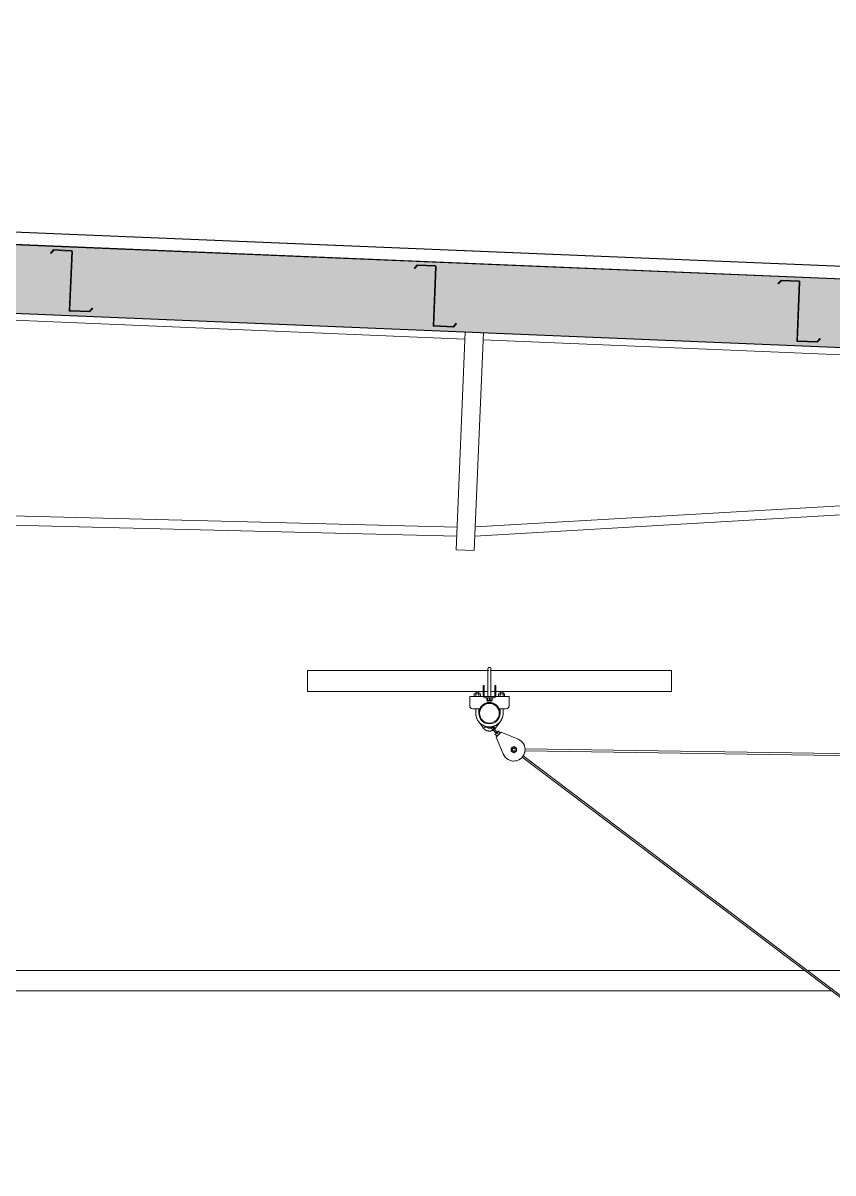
# Model space of a CAD drawing. Header units: inches. Extents: x 21408 to 98131, y -290 to 853.
# Drawn here: x 32330.7 to 32464.2, y 211.2 to 400.6 of the extents above; entities that cross this region are included whole.
import ezdxf

# ---------------------------------------------------------------- set-up
doc = ezdxf.new("R2010")
doc.units = ezdxf.units.IN
doc.header["$MEASUREMENT"] = 0
for name, color, linetype, lineweight in [('A-CLNG', 13, 'Continuous', 9), ('A-CLNG-PATT', 13, 'Continuous', 25), ('A-ROOF', 132, 'Continuous', 9), ('Q-SPCQ', 91, 'Continuous', 9), ('S-BEAM', 12, 'Continuous', 9)]:
    doc.layers.add(name, color=color, linetype=linetype, lineweight=lineweight)
pattern_1 = [(45, (22011.012, 102), (-19.007, 19.007), []), (45, (22011.012, 130.8), (-19.007, 19.007), [])]

# ---------------------------------------------------------------- blocks, each defined once
blk = doc.blocks.new('Basketball_Backstop-Performance_Sports_Systems-3103-Ceiling_Hung - 27_-0_ to 27_-11 7_8_-706978-Building Section - North_South looking East _ Fitness Center')
at = {"layer": 'Q-SPCQ'}
for p, q in [((22025.55, 294), (21995.68, 294)), ((21995.68, 292.25), (21995.68, 294)), ((22055.68, 294), (22025.81, 294)), ((22055.68, 294), (22055.68, 292.25)), ((21995.68, 290.5), (21995.68, 292.25)), ((22025.43, 292.25), (22025.43, 289.69)), ((22025.93, 289.69), (22025.93, 292.25)), ((22055.68, 292.25), (22055.68, 290.5)), ((21995.68, 290.5), (22024.62, 290.5)), ((22023.17, 290.12), (22023.43, 290.12)), ((22023.17, 289.69), (22023.17, 290.12)), ((22023.43, 290.44), (22023.43, 290.13)), ((22023.43, 290.44), (22023.44, 290.44)), ((22023.44, 290.44), (22023.43, 290.44)), ((22023.43, 290.44), (22023.43, 289.68)), ((22023.43, 290.44), (22023.93, 290.44)), ((22023.44, 290.44), (22023.43, 290.44)), ((22023.43, 290.44), (22023.43, 290.13)), ((22023.43, 290.44), (22023.44, 290.44)), ((22023.44, 290.44), (22023.43, 290.44)), ((22023.43, 290.12), (22023.93, 290.12)), ((22023.43, 290.12), (22023.43, 289.69)), ((22023.92, 290.44), (22023.93, 290.44)), ((22023.93, 290.44), (22023.92, 290.44)), ((22023.93, 290.44), (22023.92, 290.44)), ((22023.92, 290.44), (22023.93, 290.44)), ((22023.93, 290.44), (22023.92, 290.44)), ((22023.93, 290.13), (22023.93, 290.44)), ((22023.93, 289.68), (22023.93, 290.44)), ((22023.93, 290.13), (22023.93, 290.44)), ((22023.93, 290.12), (22024.18, 290.12)), ((22023.93, 290.12), (22023.93, 289.69)), ((22024.18, 290.12), (22024.18, 289.69)), ((22024.8, 291.5), (22024.62, 291.5)), ((22024.62, 291), (22024.62, 291.5)), ((22024.62, 291.5), (22024.62, 291.37)), ((22024.62, 291.5), (22024.8, 291.5)), ((22024.62, 291.35), (22024.62, 291)), ((22024.62, 291), (22024.62, 289.81)), ((22024.8, 291.37), (22024.8, 291.5)), ((22024.8, 291.5), (22024.8, 291)), ((22024.8, 291), (22024.8, 291.35)), ((22024.8, 289.81), (22024.8, 291)), ((22024.8, 290.5), (22025.46, 290.5)), ((22025.43, 290.5), (22025.43, 289.69)), ((22025.43, 290.5), (22025.43, 289.69)), ((22025.43, 290.5), (22025.43, 289.69)), ((22025.89, 290.5), (22026.55, 290.5)), ((22025.93, 289.69), (22025.93, 290.5)), ((22025.93, 289.69), (22025.93, 290.5)), ((22025.93, 289.69), (22025.93, 290.5)), ((22026.74, 291.5), (22026.55, 291.5)), ((22026.55, 291), (22026.55, 291.5)), ((22026.55, 291.5), (22026.55, 291.37)), ((22026.55, 291.5), (22026.74, 291.5)), ((22026.55, 291.35), (22026.55, 291)), ((22026.55, 289.81), (22026.55, 291)), ((22026.74, 291.37), (22026.74, 291.5)), ((22026.74, 291.5), (22026.74, 291)), ((22026.74, 291), (22026.74, 291.35)), ((22026.74, 291), (22026.74, 289.81)), ((22026.74, 290.5), (22055.68, 290.5)), ((22027.17, 290.12), (22027.43, 290.12)), ((22027.17, 290.12), (22027.17, 289.69)), ((22027.43, 290.44), (22027.43, 290.12)), ((22027.44, 290.44), (22027.43, 290.44)), ((22027.43, 290.44), (22027.44, 290.44)), ((22027.43, 290.44), (22027.43, 289.67)), ((22027.44, 290.44), (22027.43, 290.44)), ((22027.43, 290.44), (22027.93, 290.44)), ((22027.43, 290.44), (22027.43, 290.12)), ((22027.44, 290.44), (22027.43, 290.44)), ((22027.43, 290.44), (22027.44, 290.44)), ((22027.43, 290.12), (22027.93, 290.12)), ((22027.43, 290.12), (22027.43, 289.69)), ((22027.93, 290.44), (22027.92, 290.44)), ((22027.92, 290.44), (22027.93, 290.44)), ((22027.93, 290.44), (22027.92, 290.44)), ((22027.93, 290.44), (22027.92, 290.44)), ((22027.92, 290.44), (22027.93, 290.44)), ((22027.93, 290.12), (22027.93, 290.44)), ((22027.93, 289.67), (22027.93, 290.44)), ((22027.93, 290.12), (22027.93, 290.44)), ((22027.93, 290.12), (22028.18, 290.12)), ((22027.93, 290.12), (22027.93, 289.69)), ((22028.18, 289.69), (22028.18, 290.12)), ((22024.93, 289.69), (22022.43, 289.69)), ((22022.43, 289.37), (22022.43, 289.69)), ((22022.43, 289.37), (22022.43, 288.19)), ((22026.43, 289.69), (22024.93, 289.69)), ((22024.93, 289.5), (22026.43, 289.5)), ((22025.24, 289.5), (22025.24, 289.06)), ((22025.68, 289.06), (22025.24, 289.06)), ((22025.43, 289.5), (22025.43, 288.75)), ((22025.68, 288.75), (22025.44, 288.75)), ((22025.68, 289.06), (22025.68, 289.5)), ((22026.12, 289.06), (22025.68, 289.06)), ((22025.92, 288.75), (22025.68, 288.75)), ((22025.93, 288.75), (22025.93, 289.5)), ((22026.12, 289.5), (22026.12, 289.06)), ((22028.93, 289.69), (22026.43, 289.69)), ((22028.93, 289.69), (22028.93, 289.37)), ((22028.93, 288.19), (22028.93, 289.37)), ((22022.93, 287.69), (22024.08, 287.69)), ((22023.43, 287.69), (22023.43, 286.94)), ((22023.43, 287.69), (22023.43, 286.94)), ((22023.43, 287.69), (22023.43, 286.94)), ((22023.93, 286.94), (22023.93, 287.69)), ((22023.93, 286.94), (22023.93, 287.69)), ((22023.93, 286.94), (22023.93, 287.69)), ((22027.27, 287.69), (22028.43, 287.69)), ((22027.43, 287.69), (22027.43, 286.94)), ((22027.43, 287.69), (22027.43, 286.94)), ((22027.43, 287.69), (22027.43, 286.94)), ((22027.93, 286.94), (22027.93, 287.69)), ((22027.93, 286.94), (22027.93, 287.69)), ((22027.93, 286.94), (22027.93, 287.69)), ((22023.87, 285.6), (22024.73, 284.44)), ((22026.63, 284.44), (22027.49, 285.6)), ((22026.58, 283.5), (22026.94, 283.15)), ((22026.66, 283.58), (22026.85, 283.77)), ((22026.81, 283.01), (22027.6, 283.81)), ((22026.81, 283.01), (22027.94, 280.23)), ((22026.85, 283.77), (22027.04, 283.95)), ((22027.47, 283.68), (22027.11, 284.03)), ((22030.39, 282.67), (22027.6, 283.81)), ((22029.68, 281.44), (22029.24, 281.19)), ((22029.24, 281.19), (22029.24, 280.68)), ((22029.24, 280.68), (22029.68, 280.43)), ((22030.12, 281.19), (22029.68, 281.44)), ((22029.68, 280.43), (22030.12, 280.68)), ((22030.12, 280.68), (22030.12, 281.19)), ((22171.33, 278.93), (22031.53, 281.07)), ((22031.53, 280.75), (22171.31, 278.62)), ((22031.09, 279.72), (22121.75, 211.2)), ((22121.89, 211.41), (22031.24, 279.91))]:
    blk.add_line(p, q, dxfattribs=at)
at = {"layer": 'Q-SPCQ', "flags": 128}
for points in [[(22025.43, 294.25), (22025.43, 294.26), (22025.43, 294.27), (22025.43, 294.28), (22025.43, 294.29), (22025.43, 294.3), (22025.43, 294.31), (22025.44, 294.32), (22025.44, 294.33), (22025.44, 294.34), (22025.45, 294.35), (22025.45, 294.36), (22025.46, 294.37), (22025.46, 294.37), (22025.47, 294.38), (22025.47, 294.39), (22025.48, 294.4), (22025.48, 294.41), (22025.49, 294.41), (22025.5, 294.42), (22025.5, 294.43), (22025.51, 294.44), (22025.52, 294.44), (22025.53, 294.45), (22025.53, 294.45), (22025.54, 294.46), (22025.55, 294.47), (22025.56, 294.47), (22025.57, 294.48), (22025.58, 294.48), (22025.59, 294.48), (22025.6, 294.49), (22025.61, 294.49), (22025.62, 294.49), (22025.63, 294.49), (22025.64, 294.5), (22025.65, 294.5), (22025.66, 294.5), (22025.67, 294.5), (22025.68, 294.5), (22025.68, 294.5)], [(22025.43, 294.25), (22025.43, 294.26), (22025.43, 294.27), (22025.43, 294.28), (22025.43, 294.29), (22025.43, 294.3), (22025.43, 294.31), (22025.44, 294.32), (22025.44, 294.33), (22025.44, 294.34), (22025.45, 294.35), (22025.45, 294.36), (22025.46, 294.37), (22025.46, 294.37), (22025.47, 294.38), (22025.47, 294.39), (22025.48, 294.4), (22025.48, 294.41), (22025.49, 294.41)], [(22025.43, 294.01), (22025.43, 294.05), (22025.43, 294.08), (22025.43, 294.11), (22025.43, 294.14), (22025.43, 294.17), (22025.43, 294.19), (22025.43, 294.21), (22025.43, 294.22), (22025.43, 294.23), (22025.43, 294.24), (22025.43, 294.25), (22025.43, 294.25)], [(22025.43, 294.25), (22025.43, 294.25), (22025.43, 294.24), (22025.43, 294.24), (22025.43, 294.22), (22025.43, 294.21), (22025.43, 294.19), (22025.43, 294.17), (22025.43, 294.15), (22025.43, 294.12), (22025.43, 294.09), (22025.43, 294.06), (22025.43, 294.02), (22025.43, 293.99)], [(22025.43, 293.97), (22025.43, 294.01), (22025.43, 294.05), (22025.43, 294.08), (22025.43, 294.11), (22025.43, 294.14), (22025.43, 294.17), (22025.43, 294.19), (22025.43, 294.21), (22025.43, 294.22), (22025.43, 294.23), (22025.43, 294.24), (22025.43, 294.25), (22025.43, 294.25)], [(22025.43, 294.25), (22025.43, 294.25), (22025.43, 294.24), (22025.43, 294.24), (22025.43, 294.22), (22025.43, 294.21), (22025.43, 294.19), (22025.43, 294.17), (22025.43, 294.15), (22025.43, 294.12), (22025.43, 294.09), (22025.43, 294.06), (22025.43, 294.02), (22025.43, 293.99), (22025.43, 293.94), (22025.43, 293.9), (22025.43, 293.85), (22025.43, 293.81), (22025.43, 293.75), (22025.43, 293.7), (22025.43, 293.64), (22025.43, 293.58), (22025.43, 293.52), (22025.43, 293.46), (22025.43, 293.4), (22025.43, 293.33), (22025.43, 293.26), (22025.43, 293.19), (22025.43, 293.12), (22025.43, 293.05), (22025.43, 292.97), (22025.43, 292.9), (22025.43, 292.82), (22025.43, 292.75), (22025.43, 292.67), (22025.43, 292.59), (22025.43, 292.51), (22025.43, 292.43), (22025.43, 292.35), (22025.43, 292.27), (22025.43, 292.25)], [(22025.52, 294.44), (22025.53, 294.45), (22025.53, 294.45), (22025.54, 294.46), (22025.55, 294.47), (22025.56, 294.47), (22025.57, 294.48), (22025.58, 294.48), (22025.59, 294.48), (22025.6, 294.49), (22025.61, 294.49), (22025.62, 294.49), (22025.63, 294.49), (22025.64, 294.5), (22025.65, 294.5), (22025.66, 294.5), (22025.67, 294.5), (22025.68, 294.5), (22025.68, 294.5)], [(22025.68, 294.5), (22025.69, 294.5), (22025.7, 294.5), (22025.71, 294.5), (22025.72, 294.5), (22025.73, 294.5), (22025.74, 294.49), (22025.75, 294.49), (22025.76, 294.49), (22025.77, 294.48), (22025.78, 294.48), (22025.78, 294.48), (22025.79, 294.47), (22025.8, 294.47), (22025.81, 294.46), (22025.82, 294.46), (22025.83, 294.45), (22025.84, 294.44), (22025.84, 294.44), (22025.85, 294.43), (22025.86, 294.42), (22025.86, 294.42), (22025.87, 294.41), (22025.88, 294.4), (22025.88, 294.39), (22025.89, 294.39), (22025.89, 294.38), (22025.9, 294.37), (22025.9, 294.36), (22025.91, 294.35), (22025.91, 294.34), (22025.91, 294.33), (22025.92, 294.32), (22025.92, 294.31), (22025.92, 294.3), (22025.92, 294.29), (22025.93, 294.28), (22025.93, 294.27), (22025.93, 294.26), (22025.93, 294.25), (22025.93, 294.25)], [(22025.68, 294.5), (22025.69, 294.5), (22025.7, 294.5), (22025.71, 294.5), (22025.72, 294.5), (22025.73, 294.5), (22025.74, 294.49), (22025.75, 294.49), (22025.76, 294.49), (22025.77, 294.48), (22025.78, 294.48), (22025.78, 294.48), (22025.79, 294.47), (22025.8, 294.47), (22025.81, 294.46), (22025.82, 294.46), (22025.83, 294.45), (22025.84, 294.44), (22025.84, 294.44), (22025.85, 294.43), (22025.86, 294.42), (22025.86, 294.42), (22025.87, 294.41), (22025.88, 294.4), (22025.88, 294.39), (22025.89, 294.39), (22025.89, 294.38), (22025.9, 294.37), (22025.9, 294.36), (22025.91, 294.35), (22025.91, 294.34), (22025.91, 294.33), (22025.92, 294.32), (22025.92, 294.31), (22025.92, 294.3), (22025.92, 294.29), (22025.93, 294.28), (22025.93, 294.27), (22025.93, 294.26), (22025.93, 294.25), (22025.93, 294.25)], [(22025.93, 294.14), (22025.93, 294.17), (22025.93, 294.19), (22025.93, 294.21), (22025.93, 294.22), (22025.93, 294.23), (22025.93, 294.24), (22025.93, 294.25), (22025.93, 294.25)], [(22025.93, 294.25), (22025.93, 294.25), (22025.93, 294.24), (22025.93, 294.24), (22025.93, 294.22), (22025.93, 294.21), (22025.93, 294.19), (22025.93, 294.17), (22025.93, 294.15)], [(22025.93, 292.25), (22025.93, 292.33), (22025.93, 292.41), (22025.93, 292.49), (22025.93, 292.57), (22025.93, 292.65), (22025.93, 292.73), (22025.93, 292.8), (22025.93, 292.88), (22025.93, 292.95), (22025.93, 293.03), (22025.93, 293.1), (22025.93, 293.17), (22025.93, 293.24), (22025.93, 293.31), (22025.93, 293.38), (22025.93, 293.44), (22025.93, 293.51), (22025.93, 293.57), (22025.93, 293.63), (22025.93, 293.68), (22025.93, 293.74), (22025.93, 293.79), (22025.93, 293.84), (22025.93, 293.89), (22025.93, 293.93), (22025.93, 293.97), (22025.93, 294.01), (22025.93, 294.05), (22025.93, 294.08), (22025.93, 294.11), (22025.93, 294.14), (22025.93, 294.17), (22025.93, 294.19), (22025.93, 294.21), (22025.93, 294.22), (22025.93, 294.23), (22025.93, 294.24), (22025.93, 294.25), (22025.93, 294.25)], [(22025.93, 294.25), (22025.93, 294.25), (22025.93, 294.24), (22025.93, 294.24), (22025.93, 294.22), (22025.93, 294.21), (22025.93, 294.19), (22025.93, 294.17), (22025.93, 294.15), (22025.93, 294.12), (22025.93, 294.09), (22025.93, 294.06), (22025.93, 294.02), (22025.93, 293.99)], [(22023.43, 286.94), (22023.43, 286.85), (22023.44, 286.76), (22023.44, 286.67), (22023.46, 286.58), (22023.47, 286.49), (22023.49, 286.4), (22023.52, 286.32)], [(22023.43, 286.94), (22023.43, 286.85), (22023.44, 286.76), (22023.44, 286.67), (22023.46, 286.58), (22023.47, 286.49), (22023.49, 286.4), (22023.52, 286.32), (22023.54, 286.23), (22023.57, 286.14), (22023.61, 286.06), (22023.64, 285.98), (22023.68, 285.9), (22023.73, 285.82), (22023.77, 285.74), (22023.82, 285.67), (22023.87, 285.59), (22023.93, 285.52), (22023.99, 285.45), (22024.05, 285.39), (22024.11, 285.32), (22024.18, 285.26), (22024.24, 285.2), (22024.31, 285.15), (22024.39, 285.09), (22024.46, 285.04), (22024.54, 285), (22024.62, 284.95), (22024.7, 284.91), (22024.78, 284.87), (22024.86, 284.84), (22024.95, 284.81), (22025.03, 284.78), (22025.12, 284.76), (22025.21, 284.74), (22025.3, 284.72), (22025.38, 284.71), (22025.47, 284.7), (22025.56, 284.69), (22025.65, 284.69), (22025.74, 284.69), (22025.83, 284.69), (22025.92, 284.7), (22026.01, 284.71), (22026.1, 284.73), (22026.19, 284.75), (22026.28, 284.77), (22026.36, 284.79), (22026.45, 284.82), (22026.53, 284.86), (22026.61, 284.89), (22026.7, 284.93), (22026.77, 284.97), (22026.85, 285.02), (22026.93, 285.07), (22027, 285.12), (22027.07, 285.17), (22027.14, 285.23), (22027.21, 285.29), (22027.27, 285.35), (22027.34, 285.42), (22027.4, 285.49), (22027.45, 285.56), (22027.51, 285.63), (22027.56, 285.7), (22027.61, 285.78), (22027.65, 285.86), (22027.69, 285.94), (22027.73, 286.02), (22027.77, 286.1), (22027.8, 286.18), (22027.83, 286.27), (22027.85, 286.36), (22027.87, 286.44), (22027.89, 286.53), (22027.91, 286.62), (22027.92, 286.71), (22027.92, 286.8), (22027.93, 286.89), (22027.93, 286.94)], [(22023.43, 286.94), (22023.43, 286.85), (22023.44, 286.76), (22023.44, 286.67), (22023.46, 286.58), (22023.47, 286.49), (22023.49, 286.4), (22023.52, 286.32), (22023.54, 286.23), (22023.57, 286.14), (22023.61, 286.06)], [(22027.72, 285.99), (22027.75, 286.07), (22027.79, 286.15), (22027.82, 286.24), (22027.84, 286.32), (22027.87, 286.41), (22027.88, 286.5), (22027.9, 286.59), (22027.91, 286.68), (22027.92, 286.77), (22027.93, 286.86), (22027.93, 286.94)], [(22027.85, 286.36), (22027.87, 286.44), (22027.89, 286.53), (22027.91, 286.62), (22027.92, 286.71), (22027.92, 286.8), (22027.93, 286.89), (22027.93, 286.94)], [(22023.68, 285.9), (22023.73, 285.82), (22023.77, 285.74), (22023.82, 285.67), (22023.87, 285.59), (22023.93, 285.52)], [(22023.68, 285.9), (22023.73, 285.82), (22023.77, 285.74), (22023.82, 285.67), (22023.87, 285.6)], [(22024.73, 284.44), (22024.76, 284.4), (22024.79, 284.37), (22024.83, 284.33), (22024.87, 284.3), (22024.91, 284.27), (22024.95, 284.24), (22024.99, 284.21), (22025.03, 284.18), (22025.07, 284.16), (22025.12, 284.13), (22025.16, 284.11), (22025.21, 284.09), (22025.25, 284.07), (22025.3, 284.06), (22025.35, 284.04), (22025.4, 284.03), (22025.45, 284.02), (22025.5, 284.01), (22025.55, 284.01), (22025.6, 284), (22025.65, 284), (22025.7, 284), (22025.75, 284), (22025.8, 284.01), (22025.85, 284.01), (22025.9, 284.02), (22025.94, 284.03), (22025.99, 284.04), (22026.04, 284.05), (22026.09, 284.07), (22026.14, 284.09), (22026.18, 284.11), (22026.23, 284.13), (22026.27, 284.15), (22026.31, 284.17), (22026.36, 284.2), (22026.4, 284.23), (22026.44, 284.26), (22026.48, 284.29), (22026.52, 284.32), (22026.55, 284.36), (22026.59, 284.39), (22026.62, 284.43), (22026.63, 284.44)], [(22026.24, 284.75), (22026.22, 284.73), (22026.2, 284.71), (22026.18, 284.69), (22026.15, 284.67), (22026.13, 284.65), (22026.1, 284.63), (22026.08, 284.62), (22026.05, 284.6), (22026.03, 284.59), (22026, 284.57), (22025.97, 284.56), (22025.95, 284.55), (22025.92, 284.54), (22025.89, 284.53), (22025.86, 284.52), (22025.83, 284.52), (22025.8, 284.51), (22025.77, 284.51), (22025.74, 284.5), (22025.71, 284.5), (22025.68, 284.5), (22025.65, 284.5), (22025.62, 284.5), (22025.59, 284.5), (22025.56, 284.51), (22025.53, 284.51), (22025.5, 284.52), (22025.47, 284.53), (22025.45, 284.54), (22025.42, 284.55), (22025.39, 284.56), (22025.36, 284.57), (22025.33, 284.58), (22025.31, 284.6), (22025.28, 284.61), (22025.26, 284.63), (22025.23, 284.65), (22025.21, 284.66), (22025.19, 284.68), (22025.16, 284.7), (22025.14, 284.72), (22025.12, 284.75), (22025.12, 284.75)], [(22025.21, 284.74), (22025.3, 284.72), (22025.38, 284.71), (22025.47, 284.7), (22025.56, 284.69), (22025.65, 284.69), (22025.74, 284.69), (22025.83, 284.69), (22025.92, 284.7), (22026.01, 284.71), (22026.1, 284.73), (22026.19, 284.75)], [(22025.79, 284.65), (22025.79, 284.65), (22025.78, 284.66), (22025.78, 284.66), (22025.78, 284.67), (22025.77, 284.67), (22025.77, 284.67), (22025.77, 284.68), (22025.77, 284.68), (22025.76, 284.69), (22025.76, 284.69), (22025.76, 284.7), (22025.76, 284.7), (22025.76, 284.71), (22025.76, 284.71), (22025.75, 284.72), (22025.75, 284.72), (22025.75, 284.73), (22025.75, 284.73), (22025.75, 284.74), (22025.75, 284.74)], [(22025.92, 284.51), (22025.91, 284.53), (22025.9, 284.54), (22025.88, 284.55), (22025.87, 284.57), (22025.86, 284.58), (22025.85, 284.59), (22025.84, 284.6), (22025.83, 284.61), (22025.82, 284.61), (22025.82, 284.62), (22025.81, 284.63), (22025.81, 284.63), (22025.8, 284.64), (22025.8, 284.64), (22025.79, 284.65), (22025.79, 284.65), (22025.79, 284.65), (22025.79, 284.65)], [(22025.79, 284.65), (22025.79, 284.65), (22025.79, 284.65), (22025.79, 284.65), (22025.8, 284.64), (22025.8, 284.64), (22025.8, 284.63), (22025.81, 284.63), (22025.82, 284.62), (22025.82, 284.62), (22025.83, 284.61), (22025.84, 284.6), (22025.85, 284.59), (22025.86, 284.58), (22025.87, 284.57), (22025.88, 284.56), (22025.89, 284.54), (22025.91, 284.53), (22025.92, 284.52), (22025.93, 284.5), (22025.95, 284.49), (22025.97, 284.47), (22025.98, 284.46), (22026, 284.44), (22026.01, 284.42), (22026.03, 284.41), (22026.05, 284.39), (22026.07, 284.37), (22026.09, 284.35), (22026.11, 284.33), (22026.13, 284.31), (22026.15, 284.29), (22026.17, 284.27), (22026.19, 284.25), (22026.21, 284.23), (22026.23, 284.21), (22026.25, 284.19), (22026.27, 284.17), (22026.29, 284.15), (22026.31, 284.13), (22026.32, 284.12)], [(22026.05, 284.75), (22026.06, 284.73), (22026.07, 284.72), (22026.08, 284.71), (22026.1, 284.69), (22026.11, 284.68)], [(22026.5, 284.3), (22026.47, 284.32), (22026.45, 284.34), (22026.43, 284.36), (22026.41, 284.38), (22026.39, 284.4), (22026.37, 284.42), (22026.35, 284.44), (22026.33, 284.46), (22026.31, 284.48), (22026.29, 284.5), (22026.27, 284.52), (22026.25, 284.54), (22026.23, 284.56), (22026.21, 284.58), (22026.2, 284.6), (22026.18, 284.61), (22026.16, 284.63), (22026.15, 284.65), (22026.13, 284.66), (22026.12, 284.68), (22026.1, 284.69), (22026.09, 284.71), (22026.07, 284.72), (22026.06, 284.73), (22026.05, 284.74)], [(22026.32, 284.12), (22026.3, 284.14), (22026.28, 284.16), (22026.26, 284.18), (22026.23, 284.2)], [(22026.32, 284.47), (22026.34, 284.45), (22026.36, 284.43), (22026.38, 284.41), (22026.41, 284.39), (22026.43, 284.37), (22026.45, 284.34), (22026.47, 284.32), (22026.49, 284.3), (22026.5, 284.3)], [(22026.5, 284.3), (22026.52, 284.28), (22026.54, 284.25), (22026.56, 284.23), (22026.58, 284.21), (22026.6, 284.19), (22026.62, 284.17), (22026.64, 284.15), (22026.66, 284.13), (22026.68, 284.11), (22026.7, 284.09), (22026.72, 284.07), (22026.74, 284.05), (22026.76, 284.03), (22026.78, 284.01), (22026.8, 284), (22026.81, 283.98), (22026.83, 283.96), (22026.85, 283.95), (22026.86, 283.93), (22026.88, 283.92), (22026.89, 283.9), (22026.9, 283.89), (22026.92, 283.87)], [(22027.03, 283.77), (22027.03, 283.77), (22027.02, 283.77), (22027.02, 283.77), (22027.02, 283.77), (22027.02, 283.78), (22027.01, 283.78), (22027.01, 283.79), (22027, 283.79), (22026.99, 283.8), (22026.98, 283.81), (22026.98, 283.82), (22026.97, 283.83), (22026.96, 283.84), (22026.95, 283.85), (22026.93, 283.86), (22026.92, 283.87), (22026.91, 283.88), (22026.89, 283.9), (22026.88, 283.91), (22026.87, 283.93), (22026.85, 283.94), (22026.83, 283.96), (22026.82, 283.97), (22026.8, 283.99), (22026.78, 284.01), (22026.76, 284.03), (22026.75, 284.05), (22026.73, 284.07), (22026.71, 284.08), (22026.69, 284.1), (22026.67, 284.12), (22026.65, 284.14), (22026.63, 284.16), (22026.61, 284.19), (22026.59, 284.21), (22026.56, 284.23), (22026.54, 284.25), (22026.52, 284.27), (22026.5, 284.29), (22026.5, 284.3)], [(22027.4, 285.49), (22027.45, 285.56), (22027.51, 285.63), (22027.56, 285.7), (22027.61, 285.78), (22027.65, 285.86)], [(22027.49, 285.6), (22027.54, 285.67), (22027.59, 285.75), (22027.63, 285.83), (22027.68, 285.91)], [(22026.32, 284.12), (22026.34, 284.1), (22026.36, 284.08), (22026.38, 284.06), (22026.4, 284.03), (22026.42, 284.01), (22026.45, 283.99), (22026.47, 283.97), (22026.49, 283.95), (22026.51, 283.93), (22026.53, 283.91), (22026.54, 283.89), (22026.56, 283.87), (22026.58, 283.86), (22026.6, 283.84), (22026.62, 283.82), (22026.64, 283.8), (22026.65, 283.79), (22026.67, 283.77), (22026.68, 283.75), (22026.7, 283.74), (22026.71, 283.72), (22026.73, 283.71), (22026.74, 283.7), (22026.75, 283.69), (22026.77, 283.67), (22026.78, 283.66), (22026.79, 283.65), (22026.8, 283.64), (22026.81, 283.63), (22026.81, 283.63), (22026.82, 283.62), (22026.83, 283.61), (22026.83, 283.61), (22026.84, 283.6), (22026.84, 283.6), (22026.84, 283.59), (22026.85, 283.59), (22026.85, 283.59), (22026.85, 283.59)], [(22026.74, 283.69), (22026.73, 283.71), (22026.72, 283.72), (22026.7, 283.74), (22026.69, 283.75), (22026.67, 283.77), (22026.66, 283.78), (22026.64, 283.8), (22026.62, 283.82), (22026.61, 283.83), (22026.59, 283.85), (22026.57, 283.87), (22026.55, 283.89), (22026.53, 283.91), (22026.51, 283.93), (22026.49, 283.95), (22026.47, 283.97), (22026.45, 283.99), (22026.43, 284.01), (22026.41, 284.03), (22026.39, 284.05), (22026.37, 284.07), (22026.35, 284.09), (22026.32, 284.11), (22026.32, 284.12)], [(22026.85, 283.59), (22026.85, 283.59), (22026.85, 283.59), (22026.85, 283.59), (22026.84, 283.6), (22026.84, 283.6), (22026.83, 283.6), (22026.83, 283.61), (22026.82, 283.62), (22026.82, 283.62), (22026.81, 283.63), (22026.8, 283.64), (22026.79, 283.65), (22026.78, 283.66)], [(22027.03, 283.59), (22027.02, 283.59), (22027.02, 283.58), (22027.01, 283.58), (22027.01, 283.58), (22027.01, 283.57), (22027, 283.57), (22027, 283.57), (22026.99, 283.57), (22026.99, 283.56), (22026.98, 283.56), (22026.98, 283.56), (22026.98, 283.56), (22026.97, 283.56), (22026.97, 283.56), (22026.96, 283.55), (22026.96, 283.55), (22026.95, 283.55), (22026.95, 283.55), (22026.94, 283.55), (22026.94, 283.55), (22026.93, 283.55), (22026.93, 283.55), (22026.92, 283.55), (22026.92, 283.55), (22026.91, 283.56), (22026.91, 283.56), (22026.9, 283.56), (22026.9, 283.56), (22026.89, 283.56), (22026.89, 283.56), (22026.88, 283.57), (22026.88, 283.57), (22026.87, 283.57), (22026.87, 283.57), (22026.87, 283.58), (22026.86, 283.58), (22026.86, 283.58), (22026.85, 283.58), (22026.85, 283.59), (22026.85, 283.59)], [(22026.95, 283.84), (22026.96, 283.83), (22026.97, 283.82), (22026.98, 283.81), (22026.99, 283.8), (22027, 283.79), (22027, 283.79), (22027.01, 283.78), (22027.01, 283.78), (22027.02, 283.77), (22027.02, 283.77), (22027.02, 283.77), (22027.03, 283.77), (22027.03, 283.77)], [(22027.03, 283.77), (22027.03, 283.76), (22027.03, 283.76), (22027.04, 283.75), (22027.04, 283.75), (22027.04, 283.75), (22027.04, 283.74), (22027.05, 283.74), (22027.05, 283.73), (22027.05, 283.73), (22027.05, 283.72), (22027.06, 283.72), (22027.06, 283.72), (22027.06, 283.71), (22027.06, 283.71), (22027.06, 283.7), (22027.06, 283.7), (22027.06, 283.69), (22027.06, 283.69), (22027.06, 283.68), (22027.06, 283.68), (22027.06, 283.67), (22027.06, 283.67), (22027.06, 283.66), (22027.06, 283.66), (22027.06, 283.65), (22027.06, 283.65), (22027.06, 283.64), (22027.06, 283.64), (22027.05, 283.63), (22027.05, 283.63), (22027.05, 283.62), (22027.05, 283.62), (22027.05, 283.61), (22027.04, 283.61), (22027.04, 283.61), (22027.04, 283.6), (22027.03, 283.6), (22027.03, 283.59), (22027.03, 283.59), (22027.03, 283.59)]]:
    blk.add_lwpolyline(points, dxfattribs=at)
at = {"layer": 'Q-SPCQ'}
for centre, radius, start, end in [((22022.93, 288.19), 0.5, 180, 240), ((22022.93, 288.19), 0.5, 180, 240), ((22022.93, 288.19), 0.5, 180, 270), ((22022.93, 288.19), 0.5, 180, 240), ((22022.93, 288.19), 0.5, 180, 240), ((22022.93, 288.19), 0.5, 180, 240), ((22025.68, 286.94), 1.75, 0, 180), ((22025.68, 286.94), 1.62, 0, 180), ((22025.68, 286.96), 1.75, 24.3958, 155.6042), ((22024.93, 289.81), 0.312, 180, 210), ((22024.93, 289.81), 0.313, 180, 270), ((22024.93, 289.81), 0.125, 180, 270), ((22024.93, 289.81), 0.125, 180, 270), ((22026.43, 289.81), 0.125, 270, 0), ((22026.43, 289.81), 0.125, 270, 0), ((22026.43, 289.81), 0.312, 270, 0), ((22026.43, 289.81), 0.312, 330, 0), ((22028.43, 288.19), 0.5, 270, 0), ((22028.43, 288.19), 0.5, 300, 0), ((22028.43, 288.19), 0.5, 300, 0), ((22028.43, 288.19), 0.5, 300, 0), ((22028.43, 288.19), 0.5, 300, 0), ((22028.43, 288.19), 0.5, 300, 0), ((22025.68, 286.94), 1.75, 180, 0), ((22025.68, 286.94), 1.62, 180, 0), ((22029.68, 280.94), 1.87, 202.1972, 67.8028), ((22029.68, 280.94), 1.87, 60, 63.6555), ((22029.68, 280.94), 1.88, 45, 49.0296), ((22029.68, 280.94), 0.281, 135, 165), ((22029.68, 280.94), 0.281, 195, 225), ((22029.68, 280.94), 0.25, 45, 225), ((22029.68, 280.94), 0.25, 171.4498, 180), ((22029.68, 280.94), 0.25, 171.4498, 195), ((22029.68, 280.94), 0.25, 180, 195), ((22029.68, 280.94), 0.25, 105, 150), ((22029.68, 280.94), 0.25, 120, 150), ((22029.68, 280.94), 0.25, 225, 45), ((22029.68, 280.94), 0.25, 240, 300), ((22029.68, 280.94), 0.281, 75, 105), ((22029.68, 280.94), 0.25, 255, 285), ((22029.68, 280.94), 0.281, 255, 285), ((22029.68, 280.94), 0.281, 15, 45), ((22029.68, 280.94), 0.281, 315, 345), ((22029.68, 280.94), 0.25, 0, 30), ((22029.68, 280.94), 0.25, 330, 0), ((22029.68, 280.94), 1.87, 30, 34.3763), ((22029.68, 280.94), 1.88, 15, 19.6774), ((22029.68, 280.94), 1.88, 345, 349.9261), ((22029.68, 280.94), 1.88, 0, 4.8942), ((22029.68, 280.94), 1.88, 206.3445, 210), ((22029.68, 280.94), 1.88, 220.9704, 225), ((22029.68, 280.94), 1.88, 235.6237, 240), ((22029.68, 280.94), 1.87, 250.3226, 253.6792), ((22029.68, 280.94), 1.88, 265.1058, 270), ((22029.68, 280.94), 1.88, 280.0739, 285), ((22029.68, 280.94), 1.88, 295.5966, 300), ((22029.68, 280.94), 1.87, 330, 334.4034)]:
    blk.add_arc(centre, radius, start, end, dxfattribs=at)
blk.add_open_spline([(22025.12, 284.75), (22025.12, 284.75), (22025.11, 284.74), (22025.07, 284.71), (22025.03, 284.68), (22025, 284.65), (22024.96, 284.63), (22024.91, 284.59), (22024.85, 284.54), (22024.78, 284.48), (22024.74, 284.45), (22024.73, 284.44), (22024.73, 284.44)], degree=3, knots=[-1, -1, -1, -1, -0.875, -0.75, -0.6875, -0.625, -0.5625, -0.5, -0.375, -0.25, -0.125, 0, 0, 0, 0], dxfattribs=at)
for points in [[(22024.73, 284.44), (22024.73, 284.44), (22024.73, 284.44), (22024.74, 284.45)], [(22025.1, 284.74), (22025.11, 284.75), (22025.12, 284.75), (22025.12, 284.75)], [(22026.25, 284.74), (22026.24, 284.75), (22026.24, 284.75), (22026.24, 284.75)], [(22026.24, 284.75), (22026.24, 284.75), (22026.25, 284.75), (22026.28, 284.72), (22026.33, 284.68), (22026.4, 284.62), (22026.47, 284.57), (22026.53, 284.52), (22026.59, 284.47), (22026.62, 284.45), (22026.63, 284.44), (22026.63, 284.44)], [(22026.63, 284.44), (22026.63, 284.44), (22026.63, 284.44), (22026.62, 284.45)]]:
    blk.add_open_spline(points, degree=3, dxfattribs=at)
blk = doc.blocks.new('Girt_Z - 10_D-V87-Building Section - North_South looking East _ Fitness Center')
at = {"layer": 'S-BEAM'}
h = blk.add_hatch(dxfattribs=at)
h.set_pattern_fill('FP_33', color=256, style=0, pattern_type=2)
h.set_pattern_definition(pattern_1)
h.paths.add_polyline_path([(21959.8, 353.05), (21960.31, 353.6), (21960.23, 353.68), (21959.76, 353.16), (21956.62, 353.29), (21956.43, 353.19)], flags=0)
h.paths.add_polyline_path([(21956.43, 353.19), (21956.55, 353.37), (21956.95, 362.99), (21956.84, 362.99)], flags=0)
h.paths.add_polyline_path([(21953.41, 362.68), (21953.88, 363.19), (21956.77, 363.07), (21956.77, 363.18), (21953.83, 363.31), (21953.33, 362.75)], flags=0)
at = {"layer": 'S-BEAM', "lineweight": 15}
for p, q in [((21953.83, 363.31), (21953.33, 362.75)), ((21953.33, 362.75), (21953.41, 362.68)), ((21953.41, 362.68), (21953.88, 363.19)), ((21956.77, 363.18), (21953.83, 363.31)), ((21953.88, 363.19), (21956.77, 363.07)), ((21956.84, 362.99), (21956.43, 353.19)), ((21956.55, 353.37), (21956.95, 362.99)), ((21956.43, 353.19), (21959.8, 353.05)), ((21959.76, 353.16), (21956.62, 353.29)), ((21960.23, 353.68), (21959.76, 353.16)), ((21959.8, 353.05), (21960.31, 353.6)), ((21960.31, 353.6), (21960.23, 353.68))]:
    blk.add_line(p, q, dxfattribs=at)
for centre, radius, start, end in [((21956.76, 363), 0.187, 357.6141, 87.6141), ((21956.76, 363), 0.0782, 357.6141, 85.4913), ((21956.63, 353.37), 0.0782, 177.6141, 264.5717)]:
    blk.add_arc(centre, radius, start, end, dxfattribs=at)
blk = doc.blocks.new('Girt_Z - 10_D-V88-Building Section - North_South looking East _ Fitness Center')
at = {"layer": 'S-BEAM', "lineweight": 15}
for p, q in [((22013.78, 360.81), (22013.28, 360.25)), ((22013.28, 360.25), (22013.36, 360.18)), ((22013.36, 360.18), (22013.83, 360.7)), ((22016.72, 360.69), (22013.78, 360.81)), ((22013.83, 360.7), (22016.71, 360.58)), ((22016.79, 360.49), (22016.38, 350.69)), ((22016.5, 350.87), (22016.9, 360.49)), ((22016.38, 350.69), (22019.75, 350.55)), ((22019.7, 350.66), (22016.57, 350.79)), ((22020.17, 351.18), (22019.7, 350.66)), ((22019.75, 350.55), (22020.26, 351.1)), ((22020.26, 351.1), (22020.17, 351.18))]:
    blk.add_line(p, q, dxfattribs=at)
for centre, radius, start, end in [((22016.71, 360.5), 0.0782, 357.6141, 85.4913), ((22016.71, 360.5), 0.187, 357.6141, 87.6141), ((22016.57, 350.87), 0.0782, 177.6141, 264.5717)]:
    blk.add_arc(centre, radius, start, end, dxfattribs=at)
blk = doc.blocks.new('Girt_Z - 10_D-V89-Building Section - North_South looking East _ Fitness Center')
at = {"layer": 'S-BEAM'}
h = blk.add_hatch(dxfattribs=at)
h.set_pattern_fill('FP_33', color=256, style=0, pattern_type=2)
h.set_pattern_definition(pattern_1)
h.paths.add_polyline_path([(22079.7, 348.05), (22080.2, 348.61), (22080.12, 348.68), (22079.65, 348.16), (22076.51, 348.29), (22076.33, 348.19)], flags=0)
h.paths.add_polyline_path([(22076.33, 348.19), (22076.44, 348.38), (22076.84, 357.99), (22076.73, 358)], flags=0)
h.paths.add_polyline_path([(22073.3, 357.68), (22073.78, 358.2), (22076.66, 358.08), (22076.66, 358.19), (22073.73, 358.31), (22073.22, 357.76)], flags=0)
at = {"layer": 'S-BEAM', "lineweight": 15}
for p, q in [((22073.73, 358.31), (22073.22, 357.76)), ((22073.3, 357.68), (22073.78, 358.2)), ((22076.66, 358.19), (22073.73, 358.31)), ((22073.78, 358.2), (22076.66, 358.08)), ((22073.22, 357.76), (22073.3, 357.68)), ((22076.73, 358), (22076.33, 348.19)), ((22076.44, 348.38), (22076.84, 357.99)), ((22080.12, 348.68), (22079.65, 348.16)), ((22079.7, 348.05), (22080.2, 348.61)), ((22080.2, 348.61), (22080.12, 348.68)), ((22076.33, 348.19), (22079.7, 348.05)), ((22079.65, 348.16), (22076.51, 348.29))]:
    blk.add_line(p, q, dxfattribs=at)
for centre, radius, start, end in [((22076.66, 358), 0.187, 357.6141, 87.6141), ((22076.66, 358), 0.0782, 357.6141, 85.4913), ((22076.52, 348.37), 0.0782, 177.6141, 264.5717)]:
    blk.add_arc(centre, radius, start, end, dxfattribs=at)
blk = doc.blocks.new('columns and girder2 - one-1334686-Building Section - North_South looking East _ Fitness Center')
at = {"layer": 'S-BEAM'}
for p, q in [((21601.33, 366.1), (22021.63, 348.59)), ((22021.68, 349.76), (22020.18, 313.87)), ((22023.18, 313.74), (22024.68, 349.63)), ((22024.63, 348.46), (22306.55, 336.72)), ((22020.34, 317.59), (21599.75, 328.16)), ((21599.68, 326.66), (22020.28, 316.09)), ((22142.86, 324.52), (22023.34, 317.64)), ((22023.28, 316.13), (22142.77, 323.01)), ((22020.18, 313.87), (22023.18, 313.74))]:
    blk.add_line(p, q, dxfattribs=at)
blk = doc.blocks.new('Girt_Z - 10_D-1223971-Building Section - North_South looking East _ Fitness Center')
at = {"layer": 'S-BEAM'}
for p, q in [((21870.8, 244.56), (22077.66, 244.56)), ((22077.96, 244.56), (22105.56, 244.56)), ((21870.8, 241.19), (22082.11, 241.19))]:
    blk.add_line(p, q, dxfattribs=at)

msp = doc.modelspace()

# ---------------------------------------------------------------- hatches: boundary and pattern name
at = {"layer": 'A-CLNG-PATT', "lineweight": 9}
h = msp.add_hatch(dxfattribs=at)
h.set_pattern_fill('FP_31', color=256, style=0, pattern_type=2)
h.set_pattern_definition([(161.57, (22011.972, 102.96), (-7.6802237, -0.0009796), [0, -54.643, 6.067, 0]), (18.43, (22010.052, 102.96), (-7.6802237, 0.0009796), [0, -54.643, 6.067, 0]), (108.43, (22011.972, 102.96), (3.8382953, -19.2013653), [18.211, -42.499]), (71.57, (22010.052, 102.96), (3.8382953, 19.2013653), [18.211, -42.499])])
h.paths.add_polyline_path([(32752.57, 335.22), (32752.57, 346.48), (31516.94, 397.96), (31516.94, 386.7), (32641.23, 339.86)], flags=0)

# ---------------------------------------------------------------- linework, layer by layer
at = {"layer": 'A-CLNG', "lineweight": 25}
for p, q in [((32752.57, 346.48), (31516.94, 397.96)), ((31516.94, 386.7), (32752.57, 335.22))]:
    msp.add_line(p, q, dxfattribs=at)
at = {"layer": 'A-ROOF', "lineweight": 25}
for p, q in [((32814.99, 345.96), (31502.35, 400.65)), ((31502.35, 398.65), (32814.99, 343.95))]:
    msp.add_line(p, q, dxfattribs=at)

# ---------------------------------------------------------------- block references
at = {"layer": 'Q-SPCQ'}
msp.add_blockref('Basketball_Backstop-Performance_Sports_Systems-3103-Ceiling_Hung - 27_-0_ to 27_-11 7_8_-706978-Building Section - North_South looking East _ Fitness Center', (10381.89, 0), dxfattribs=at)
at = {"layer": 'S-BEAM'}
for name in ['columns and girder2 - one-1334686-Building Section - North_South looking East _ Fitness Center', 'Girt_Z - 10_D-V87-Building Section - North_South looking East _ Fitness Center', 'Girt_Z - 10_D-V88-Building Section - North_South looking East _ Fitness Center', 'Girt_Z - 10_D-V89-Building Section - North_South looking East _ Fitness Center', 'Girt_Z - 10_D-1223971-Building Section - North_South looking East _ Fitness Center']:
    msp.add_blockref(name, (10381.89, 0), dxfattribs=at)

doc.saveas('drawing.dxf')
